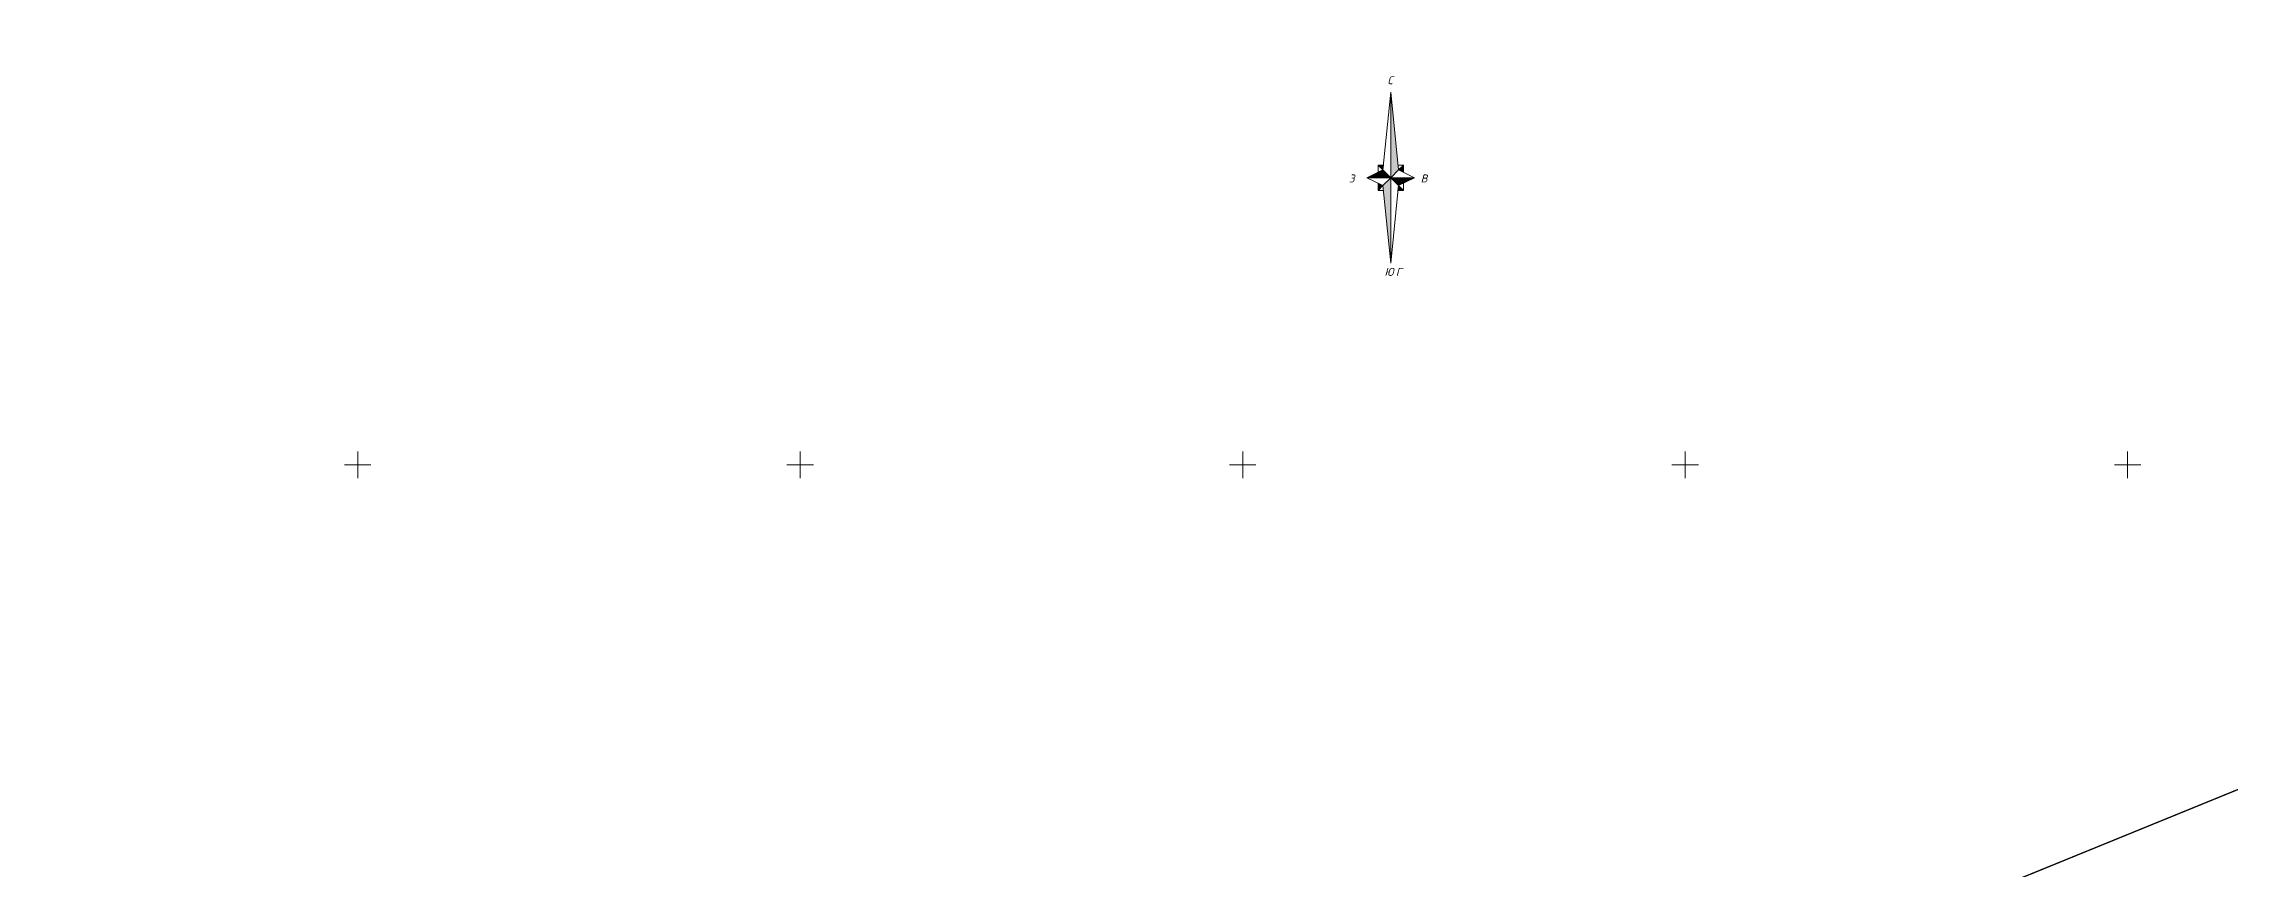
# Model space of a CAD drawing. Header units: metres. Extents: x 629572 to 645168, y 4785785 to 4790166.
# Drawn here: x 633729 to 634223, y 4788708.8 to 4788895.2 of the extents above; entities that cross this region are included whole.
import ezdxf

# ---------------------------------------------------------------- set-up
doc = ezdxf.new("R2010")
doc.units = ezdxf.units.M
doc.linetypes.add('Сплошная_0_50', pattern=[0])
doc.layers.get('0').update_dxf_attribs({"linetype": 'CONTINUOUS'})
for name, color, linetype in [('Вспомогательные элементы', 7, 'CONTINUOUS'), ('красная линия', 7, 'CONTINUOUS'), ('Сетка координатная', 7, 'CONTINUOUS')]:
    doc.layers.add(name, color=color, linetype=linetype)
doc.styles.add('ISOCPEUR', font='isocpeui.ttf')

# ---------------------------------------------------------------- blocks, each defined once
blk = doc.blocks.new('Крест')
at = {"color": 0, "linetype": 'Continuous', "lineweight": 0, "flags": 128}
for points in [[(-1, 0), (1, 0)], [(0, -1), (0, 1)]]:
    blk.add_lwpolyline(points, dxfattribs=at)
blk = doc.blocks.new('Север')
at = {"layer": 'Вспомогательные элементы'}
for points in [[(0, 19.36), (0, 0), (1.79, 1.79)], [(-5.36, 0), (0, 0), (-1.79, 1.79)], [(-2.86, 2.86), (-1.79, 1.79), (-1.61, 2.86)], [(0, -19.36), (0, 0), (-1.79, -1.79)], [(5.36, 0), (0, 0), (1.79, -1.79)], [(2.86, 2.86), (1.79, 1.79), (2.86, 1.25)], [(-2.86, -2.86), (-1.79, -1.79), (-2.86, -1.25)], [(2.86, -2.86), (1.79, -1.79), (1.61, -2.86)]]:
    blk.add_hatch(color=256, dxfattribs=at).paths.add_polyline_path(points)
at = {"layer": 'Вспомогательные элементы', "linetype": 'Continuous', "lineweight": 0, "flags": 128}
for points in [[(-1.79, 1.79), (0, 19.36)], [(-1.79, -1.79), (-5.36, 0)], [(-2.86, 1.25), (-2.86, 2.86)], [(1.61, 2.86), (2.86, 2.86)], [(1.79, 1.79), (5.36, 0)], [(-1.61, -2.86), (-2.86, -2.86)], [(1.79, -1.79), (0, -19.36)], [(2.86, -1.25), (2.86, -2.86)]]:
    blk.add_lwpolyline(points, dxfattribs=at)
for points in [[(0, 19.36), (0, 0), (1.79, 1.79), (0, 19.36)], [(-5.36, 0), (0, 0), (-1.79, 1.79), (-5.36, 0)], [(-2.86, 2.86), (-1.79, 1.79), (-1.61, 2.86), (-2.86, 2.86)], [(0, -19.36), (0, 0), (-1.79, -1.79), (0, -19.36)], [(5.36, 0), (0, 0), (1.79, -1.79), (5.36, 0)], [(2.86, 2.86), (1.79, 1.79), (2.86, 1.25), (2.86, 2.86)], [(-2.86, -2.86), (-1.79, -1.79), (-2.86, -1.25), (-2.86, -2.86)], [(2.86, -2.86), (1.79, -1.79), (1.61, -2.86), (2.86, -2.86)]]:
    blk.add_lwpolyline(points, close=True, dxfattribs=at)
at = {"layer": 'Вспомогательные элементы', "lineweight": -2, "style": 'ISOCPEUR'}
for s, p in [('С', (-0.72, 21.14)), ('З', (-9.44, -1.08)), ('В', (6.77, -1.08)), ('Ю', (-1.41, -22.21)), ('Г', (1.16, -22.21))]:
    blk.add_text(s, height=1.81, dxfattribs=at).set_placement(p)

msp = doc.modelspace()

# ---------------------------------------------------------------- linework, layer by layer
at = {"layer": 'красная линия', "color": 1, "linetype": 'Сплошная_0_50', "lineweight": 0, "true_color": 0xff0000, "const_width": 0.3, "elevation": 794.579, "flags": 128}
msp.add_lwpolyline([(635401.641, 4788148.595), (634957.655, 4788205.711), (634868.946, 4788233.682), (634603.956, 4788290.084), (634469.438, 4788276.801), (634466.442, 4788288.998), (634455.452, 4788300.111), (634423.85, 4788288.187), (634367.861, 4788295.693), (634267.843, 4788409.4), (634475.845, 4788682.207), (634474.555, 4788790.795), (634449.85, 4788818.401), (634024.042, 4788644.6), (633889.34, 4788556.209), (633827.944, 4788529.992), (633792.752, 4788543.316), (633784.34, 4788495.79), (633741.538, 4788462.098), (633741.25, 4788461.815), (633707.246, 4788430.797), (633615.343, 4788446.001), (633603.65, 4788448.117), (633593.847, 4788448.295), (633403.135, 4788458.998), (633383.735, 4788456.919), (632950.737, 4788523.705), (632422.446, 4788608.882), (631759.541, 4788723.01), (631749.061, 4788727.901), (631729.34, 4788731.902), (631702.953, 4788733.892), (631676.149, 4788739.917), (631633.151, 4788748.593), (631552.757, 4788764.604), (631505.748, 4788774.005), (631486.053, 4788777.916), (631418.334, 4788781.792), (630663.641, 4788895.085)], dxfattribs=at)

# ---------------------------------------------------------------- block references
msp.add_blockref('Север', (634033.454, 4788864.933))
at = {"layer": 'Сетка координатная', "color": 136, "linetype": 'Continuous', "true_color": 0x008080, "xscale": 3, "yscale": 3}
for p in [(633800, 4788800), (633900, 4788800), (634000, 4788800), (634100, 4788800), (634200, 4788800)]:
    msp.add_blockref('Крест', p, dxfattribs=at)

doc.saveas('drawing.dxf')
